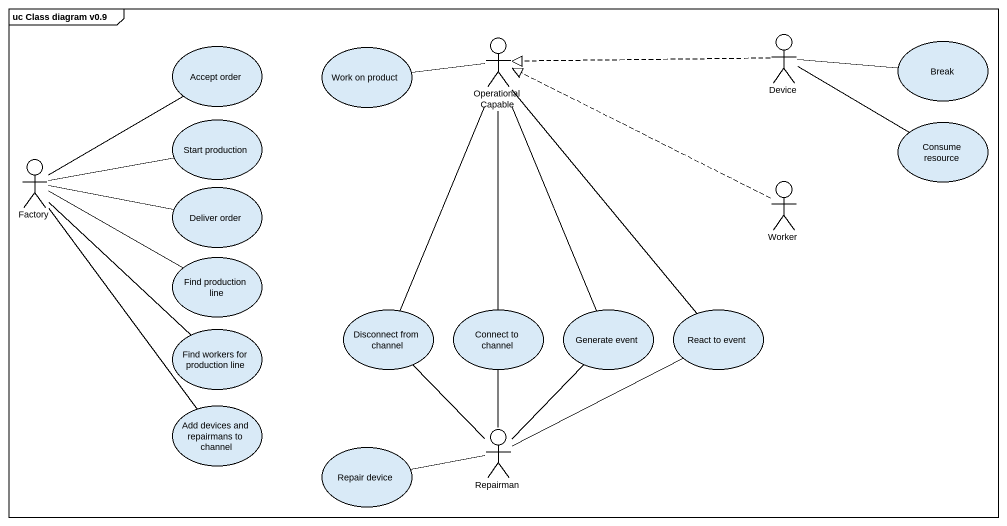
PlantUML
@startuml
mainframe uc Class diagram v0.9
actor OperationalCapable
actor Device
usecase "Accept order" as Accept_order
usecase "Work on product" as Work_on_product
usecase "Break" as Break_
usecase "Start production" as Start_production
usecase "Consume resource" as Consume_resource
actor Factory
usecase "Deliver order" as Deliver_order
actor Worker
usecase "Find production line" as Find_production_line
usecase "Disconnect from channel" as Disconnect_from_channel
usecase "Connect to channel" as Connect_to_channel
usecase "Generate event" as Generate_event
usecase "React to event" as React_to_event
usecase "Find workers for production line" as Find_workers_for_production
usecase "Add devices and repairmans to channel" as Add_devices_and_repairmans
usecase "Repair device" as Repair_device
actor Repairman
Device .left.|> OperationalCapable
Device -right- Break_
Device -right- Consume_resource
Work_on_product -right- OperationalCapable
Factory -up- Accept_order
Factory -right- Start_production
Factory -right- Deliver_order
Factory -right- Find_production_line
Factory -- Find_workers_for_production
Factory -- Add_devices_and_repairmans
Worker .left.|> OperationalCapable
Disconnect_from_channel -up- OperationalCapable
Connect_to_channel -up- OperationalCapable
Generate_event -up- OperationalCapable
React_to_event -up- OperationalCapable
Repair_device -right- Repairman
Repairman -up- Disconnect_from_channel
Repairman -up- Connect_to_channel
Repairman -up- Generate_event
Repairman -right- React_to_event
@enduml
